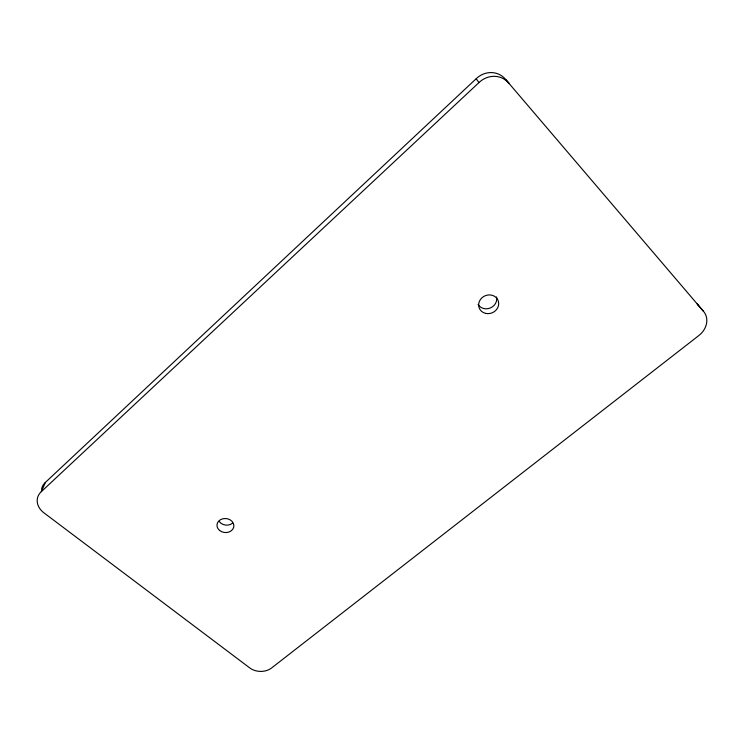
<?xml version="1.0" encoding="UTF-8"?>
<svg xmlns="http://www.w3.org/2000/svg" width="744" height="744" viewBox="0 0 744 744"><rect width="100%" height="100%" fill="white"/><g stroke="black" fill="none" stroke-linecap="round" stroke-linejoin="round"><path stroke-width="1.12" d="M41.301 491.672L45.412 482.391L476.169 78.734A21.399 19.967 -56.4 0 1 505.622 79.441L508.943 83.3A21.762 20.293 -55.5 0 0 478.969 82.584L41.301 491.672A18.061 14.536 15.2 0 0 44.073 512.942L249.277 667.554A15.578 12.034 1.5 0 0 272.164 667.535L698.458 335.842A19.372 16.191 -31.6 0 0 703.266 311.048L505.622 79.441M703.266 311.048L697.221 303.998A19.065 15.996 -32 0 1 698.542 305.728M476.169 78.734L478.969 82.584M41.571 489.078A17.791 14.396 15.4 0 1 45.412 482.391M232.547 523.162A8.379 6.956 5.5 0 1 219.368 521.656M496.546 296.921A10.063 9.142 -23.3 0 1 490.24 308.016A10.063 9.142 -23.3 0 1 478.057 304.408M219.601 530.463A8.472 7.012 5.4 0 0 233.653 527.422A8.472 7.012 5.4 0 0 223.023 518.735A8.472 7.012 5.4 0 0 219.601 530.463M485.599 313.391A10.174 9.226 -23 0 0 498.48 301.655A10.174 9.226 -23 0 0 481.935 297.795A10.174 9.226 -23 0 0 485.599 313.391"/></g></svg>
